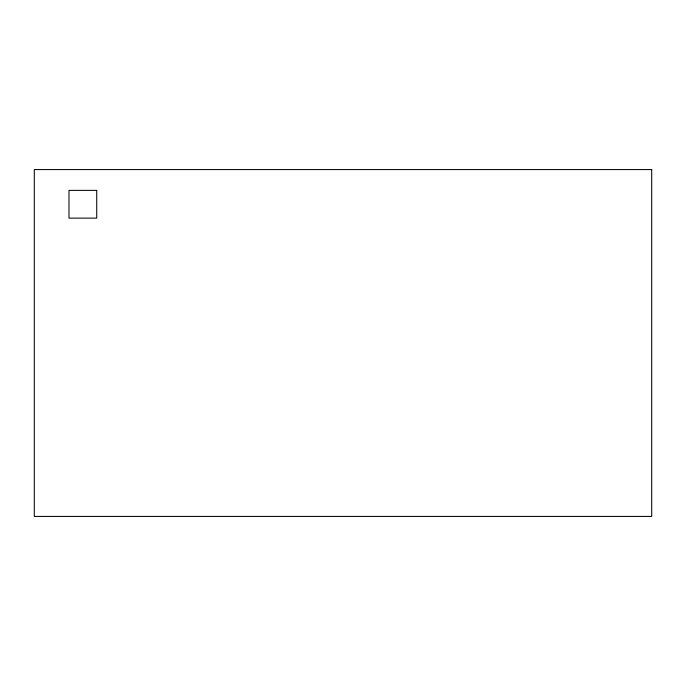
<?xml version="1.0" encoding="UTF-8"?>
<svg xmlns="http://www.w3.org/2000/svg" width="686" height="686" viewBox="0 0 686 686"><rect width="100%" height="100%" fill="white"/><g stroke="black" fill="none" stroke-linecap="round" stroke-linejoin="round"><path stroke-width="1.03" d="M651.7 169.571L34.3 169.571L34.3 516.429L651.7 516.429L651.7 169.571M96.735 190.382L68.986 190.382L68.986 218.131L96.735 218.131L96.735 190.382"/></g></svg>
